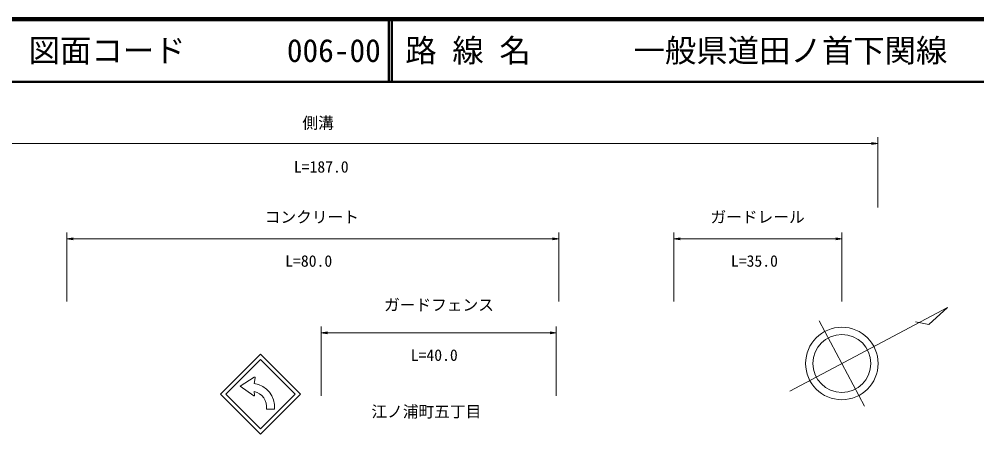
# Model space of a CAD drawing. Units: millimetres, scale not verified. Extents: x 40000 to 680000, y 20000 to 380000.
# Drawn here: x 118876 to 271430, y 314554 to 380000 of the extents above; entities that cross this region are included whole.
import ezdxf
from ezdxf.enums import TextEntityAlignment as Align

# ---------------------------------------------------------------- set-up
doc = ezdxf.new("R2010")
doc.units = ezdxf.units.MM
doc.header["$LTSCALE"] = 1000
doc.layers.add('M-BMK-HTXT', color=7, linetype='Continuous')
doc.layers.add('M-TTL-TXT', color=7, linetype='Continuous')
for name, color, linetype, lineweight in [('M-BMK-SRVR', 3, 'Continuous', 13), ('M-STR-HTXT', 7, 'Continuous', 13), ('M-STR-STRC', 7, 'Continuous', 13), ('M-TTL', 2, 'Continuous', 140), ('M-TTL-LINE', 7, 'Continuous', 50)]:
    doc.layers.add(name, color=color, linetype=linetype, lineweight=lineweight)
doc.styles.add('ＭＳ ゴシック', font='')
doc.styles.get('ＭＳ ゴシック').set_extended_font_data('MS Gothic')

# ---------------------------------------------------------------- blocks, each defined once
blk = doc.blocks.new('open_arrow')
at = {"color": 0, "linetype": 'Continuous', "lineweight": -2}
blk.add_lwpolyline([(7.5, 1.25), (0, 0), (7.5, -1.25)], dxfattribs=at)

msp = doc.modelspace()

# ---------------------------------------------------------------- linework, layer by layer
at = {"layer": 'M-BMK-SRVR'}
for p, q in [((249929, 325133), (246320, 331934)), ((253539, 318332), (249929, 325133))]:
    msp.add_line(p, q, dxfattribs=at)
msp.add_lwpolyline([(241660, 320744), (266754, 334062), (263773, 331337), (261669, 331765)], dxfattribs=at)
for radius in [5775, 4620]:
    msp.add_circle((249929, 325133), radius, dxfattribs=at)
at = {"layer": 'M-STR-HTXT'}
for p, q in [((79910, 360204), (255653, 360204)), ((255653, 350000), (255653, 361204)), ((126469, 335000), (126469, 346000)), ((126469, 345000), (204856, 345000)), ((204856, 335000), (204856, 346000)), ((223158, 335000), (223158, 346000)), ((223158, 345000), (249941, 345000)), ((249941, 335000), (249941, 346000)), ((167000, 320000), (167000, 331000)), ((167000, 330000), (204437, 330000)), ((204437, 320000), (204437, 331000))]:
    msp.add_line(p, q, dxfattribs=at)
at = {"layer": 'M-STR-STRC'}
for p, q in [((156327, 322937), (154094, 321508)), ((156458, 322850), (156299, 321919)), ((156235, 319991), (154094, 321508)), ((156371, 320073), (156299, 320645)), ((159544, 317865), (158273, 317865))]:
    msp.add_line(p, q, dxfattribs=at)
for points in [[(157331, 313880), (150967, 320244), (157331, 326608), (163695, 320244)], [(157331, 314729), (151816, 320244), (157331, 325760), (162847, 320244)]]:
    msp.add_lwpolyline(points, close=True, dxfattribs=at)
for centre, radius, start, end in [((155868, 318248), 3696, 354.04449, 83.29683), ((156373, 322864), 86.3, 350.30905, 122.61924), ((155868, 318248), 2435, 350.93996, 79.79603), ((156285, 320062), 86.3, 234.68879, 7.12502)]:
    msp.add_arc(centre, radius, start, end, dxfattribs=at)
at = {"layer": 'M-TTL'}
msp.add_line((680000, 380000), (40000, 380000), dxfattribs=at)
at = {"layer": 'M-TTL-LINE'}
for p, q in [((177750, 380000), (177750, 370000)), ((178250, 380000), (178250, 370000)), ((40000, 370000), (680000, 370000))]:
    msp.add_line(p, q, dxfattribs=at)

# ---------------------------------------------------------------- block references
at = {"layer": 'M-STR-HTXT', "xscale": 133, "yscale": 133, "rotation": 180}
for p in [(255653, 360204), (204856, 345000), (249941, 345000), (204437, 330000)]:
    msp.add_blockref('open_arrow', p, dxfattribs=at)
at = {"layer": 'M-STR-HTXT', "xscale": 133, "yscale": 133}
for p in [(126469, 345000), (223158, 345000), (167000, 330000)]:
    msp.add_blockref('open_arrow', p, dxfattribs=at)

# ---------------------------------------------------------------- texts
at = {"layer": 'M-BMK-HTXT', "style": 'ＭＳ ゴシック'}
msp.add_text('江ノ浦町五丁目', height=1833, dxfattribs=at).set_placement((175000, 316000), align=Align.BOTTOM_LEFT)
at = {"layer": 'M-STR-HTXT', "style": 'ＭＳ ゴシック'}
for s, p in [('側溝', (164000, 362000)), ('コンクリート', (158000, 347000)), ('ガードレール', (229000, 347000)), ('ガードフェンス', (177000, 333000))]:
    msp.add_text(s, height=1833, dxfattribs=at).set_placement(p, align=Align.BOTTOM_LEFT)
for s, p in [('L=187.0', (167000, 355000)), ('L=80.0', (165000, 340000)), ('L=35.0', (236000, 340000)), ('L=40.0', (185000, 325000))]:
    msp.add_text(s, height=1833, dxfattribs=at).set_placement(p, align=Align.BOTTOM_CENTER)
at = {"layer": 'M-TTL-TXT', "style": 'ＭＳ ゴシック'}
for s, p in [('図面コード', (120380, 375000)), ('路 線 名', (180380, 375000)), ('一般県道田ノ首下関線', (216734, 375000)), ('006-00', (161521, 375000))]:
    msp.add_text(s, height=3666, dxfattribs=at).set_placement(p, align=Align.MIDDLE_LEFT)

doc.saveas('drawing.dxf')
